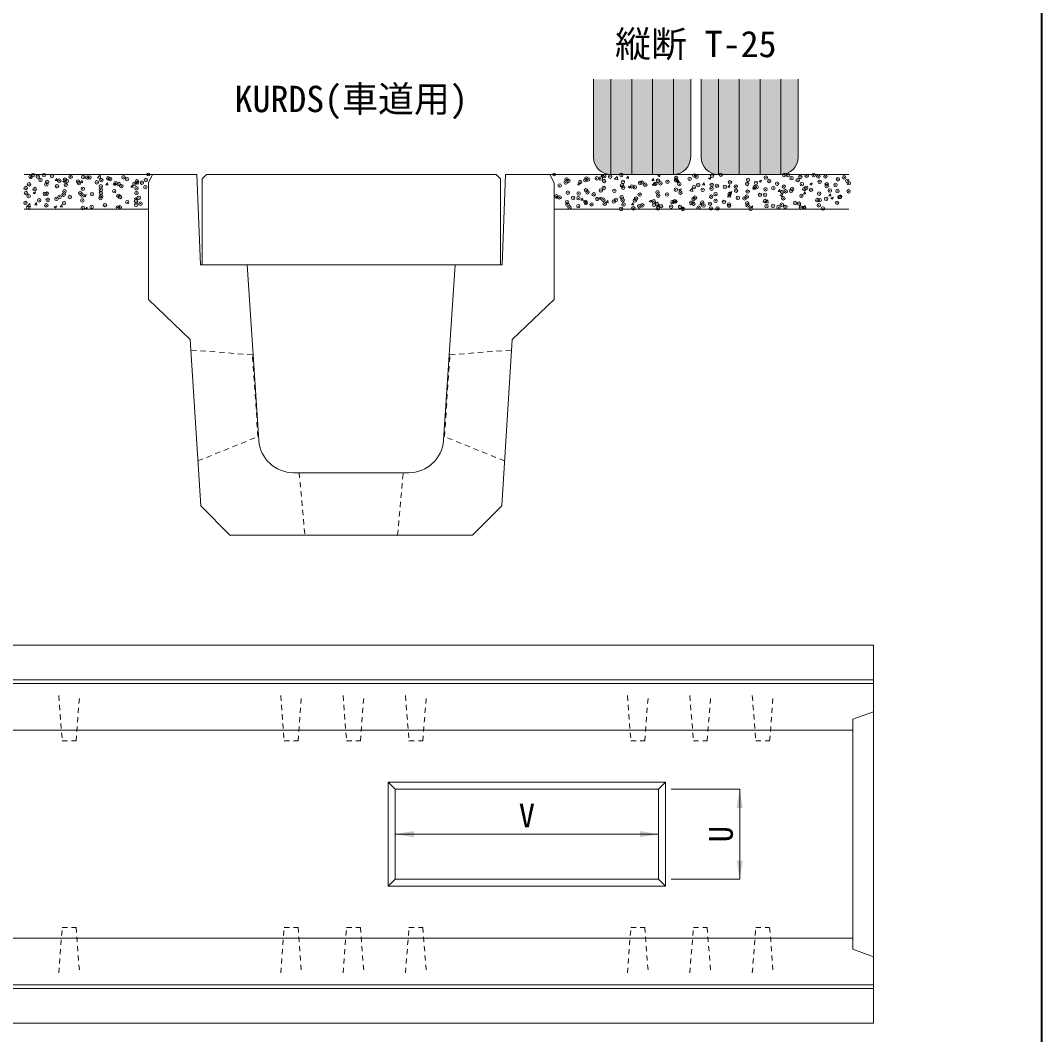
# Model space of a CAD drawing. Units: millimetres, scale not verified. Extents: x -181 to 7884, y -558 to 5422.
# Drawn here: x 2347 to 3819, y 2507 to 3970 of the extents above; entities that cross this region are included whole.
import ezdxf
from ezdxf.enums import TextEntityAlignment as Align

# ---------------------------------------------------------------- set-up
doc = ezdxf.new("R2010")
doc.units = ezdxf.units.MM
doc.header["$LTSCALE"] = 10
doc.header["$PDMODE"] = 32
doc.header["$PDSIZE"] = 5
doc.linetypes.add('USER1', pattern=[1.35, 0.75, -0.6])
for name, color, linetype, lineweight in [('0_2', 7, 'Continuous', 9), ('_0-0_', 3, 'Continuous', 20), ('図枠', 7, 'Continuous', 5), ('寸法線', 7, 'Continuous', 9), ('本体', 2, 'Continuous', 9), ('補助線', 8, 'Continuous', 13), ('ﾊｯﾁﾝｸﾞ', 7, 'Continuous', 5)]:
    doc.layers.add(name, color=color, linetype=linetype, lineweight=lineweight)
doc.styles.add('ＭＳ ゴシック', font='')
doc.styles.get('ＭＳ ゴシック').set_extended_font_data('MS Gothic')

# ---------------------------------------------------------------- blocks, each defined once
blk = doc.blocks.new('filled_arrow')
at = {"color": 0, "linetype": 'Continuous', "lineweight": -2}
blk.add_solid([(7.5, 1.25), (0, 0), (7.5, -1.25)], dxfattribs=at)

msp = doc.modelspace()

# ---------------------------------------------------------------- hatches: boundary and pattern name
at = {"layer": 'ﾊｯﾁﾝｸﾞ'}
for points in [[(3173.4, 3884.91), (3173.4, 3772.41, 0.41421), (3198.4, 3747.41), (3288.4, 3747.41, 0.41421), (3313.4, 3772.41), (3313.4, 3884.91)], [(3468.4, 3884.91), (3328.4, 3884.91), (3328.4, 3772.41, 0.41421), (3353.4, 3747.41), (3443.4, 3747.41, 0.41421), (3468.4, 3772.41)]]:
    msp.add_hatch(color=256, dxfattribs=at).paths.add_polyline_path(points)

# ---------------------------------------------------------------- linework, layer by layer
at = {"layer": '0_2'}
for p, q in [((3173.4, 3772.41), (3173.4, 3884.91)), ((3313.4, 3884.91), (3313.4, 3772.41)), ((3328.4, 3772.41), (3328.4, 3884.91)), ((3468.4, 3884.91), (3468.4, 3772.41)), ((3288.4, 3747.41), (3198.4, 3747.41)), ((3443.4, 3747.41), (3353.4, 3747.41))]:
    msp.add_line(p, q, dxfattribs=at)
at = {"layer": '0_2', "lineweight": 5}
for p, q in [((3198.4, 3747.41), (3198.4, 3884.91)), ((3228.4, 3884.91), (3228.4, 3747.41)), ((3258.4, 3884.91), (3258.4, 3747.41)), ((3288.4, 3747.41), (3288.4, 3884.91)), ((3353.4, 3747.41), (3353.4, 3884.91)), ((3383.4, 3884.91), (3383.4, 3747.41)), ((3413.4, 3884.91), (3413.4, 3747.41)), ((3443.4, 3747.41), (3443.4, 3884.91))]:
    msp.add_line(p, q, dxfattribs=at)
at = {"layer": '0_2', "lineweight": 20}
for p, q in [((2537.41, 3747.41), (2352.22, 3747.41)), ((3110.41, 3747.41), (3541.62, 3747.41))]:
    msp.add_line(p, q, dxfattribs=at)
at = {"layer": '0_2'}
for centre, start, end in [((3198.4, 3772.41), 180, 270), ((3288.4, 3772.41), 270, 0), ((3353.4, 3772.41), 180, 270), ((3443.4, 3772.41), 270, 0)]:
    msp.add_arc(centre, 25, start, end, dxfattribs=at)
at = {"layer": '_0-0_', "color": 2}
for p, q in [((2615.1, 3747.41), (2609.1, 3741.41)), ((2609.1, 3741.41), (2609.1, 3617.41)), ((2615.1, 3747.41), (3033.1, 3747.41)), ((3033.1, 3747.41), (3039.1, 3741.41)), ((3039.1, 3741.41), (3039.1, 3617.41)), ((3039.1, 3617.41), (2609.1, 3617.41))]:
    msp.add_line(p, q, dxfattribs=at)
at = {"layer": '図枠', "lineweight": 40}
msp.add_line((3819.37, 5182.37), (3819.37, -357.63), dxfattribs=at)
at = {"layer": '寸法線'}
for p, q in [((3285.24, 2860.98), (3384.1, 2860.98)), ((3384.1, 2730.98), (3384.1, 2860.98)), ((2887.24, 2842.98), (2887.24, 2795.98)), ((3267.24, 2842.98), (3267.24, 2795.98)), ((2887.24, 2795.98), (3267.24, 2795.98)), ((3285.24, 2730.98), (3384.1, 2730.98))]:
    msp.add_line(p, q, dxfattribs=at)
at = {"layer": '本体', "lineweight": 20}
for p, q in [((2531.41, 3735.41), (2537.41, 3747.41)), ((2601.41, 3747.41), (2537.41, 3747.41)), ((2601.41, 3747.41), (2606.41, 3617.41)), ((3046.41, 3747.41), (3041.41, 3617.41)), ((3110.41, 3747.41), (3046.41, 3747.41)), ((3116.41, 3735.41), (3110.41, 3747.41)), ((2531.41, 3735.41), (2531.41, 3567.41)), ((3116.41, 3735.41), (3116.41, 3567.41)), ((2673.91, 3617.41), (2606.41, 3617.41)), ((2673.91, 3617.41), (2690.8, 3364.08)), ((2973.91, 3617.41), (2957.02, 3364.08)), ((3041.41, 3617.41), (2973.91, 3617.41)), ((2531.41, 3567.41), (2591.91, 3509.41)), ((3116.41, 3567.41), (3055.91, 3509.41)), ((2591.91, 3509.41), (2606.91, 3269.41)), ((3055.91, 3509.41), (3040.91, 3269.41)), ((2907.13, 3317.41), (2740.69, 3317.41)), ((2648.91, 3227.41), (2606.91, 3269.41)), ((2998.91, 3227.41), (3040.91, 3269.41)), ((2998.91, 3227.41), (2648.91, 3227.41)), ((1577.24, 3068.48), (3577.24, 3068.48)), ((3577.24, 3068.48), (3577.24, 2523.48)), ((1562.24, 2945.98), (3547.24, 2945.98)), ((1562.24, 2645.98), (3547.24, 2645.98)), ((1577.24, 2523.48), (3577.24, 2523.48))]:
    msp.add_line(p, q, dxfattribs=at)
at = {"layer": '本体', "linetype": 'USER1'}
for p, q in [((2748.91, 3317.41), (2757.09, 3227.41)), ((2890.73, 3227.41), (2898.91, 3317.41))]:
    msp.add_line(p, q, dxfattribs=at)
at = {"layer": '本体'}
for p, q in [((1577.24, 3018.48), (3577.24, 3018.48)), ((3547.24, 2962.03), (3577.24, 2972.67)), ((3547.24, 2962.03), (3547.24, 2946.21)), ((3547.24, 2945.98), (3547.24, 2645.98)), ((2877.24, 2870.98), (2887.24, 2860.98)), ((2877.24, 2870.98), (2877.24, 2720.98)), ((2877.24, 2870.98), (3277.24, 2870.98)), ((2887.24, 2860.98), (2887.24, 2730.98)), ((2887.24, 2860.98), (3267.24, 2860.98)), ((3267.24, 2860.98), (3277.24, 2870.98)), ((3267.24, 2860.98), (3267.24, 2730.98)), ((3277.24, 2870.98), (3277.24, 2720.98)), ((2877.24, 2720.98), (2887.24, 2730.98)), ((2887.24, 2730.98), (3267.24, 2730.98)), ((3267.24, 2730.98), (3277.24, 2720.98)), ((2877.24, 2720.98), (3277.24, 2720.98)), ((3547.24, 2645.58), (3547.24, 2629.94)), ((3547.24, 2629.94), (3577.24, 2619.3)), ((1577.24, 2573.48), (3577.24, 2573.48))]:
    msp.add_line(p, q, dxfattribs=at)
at = {"layer": '本体', "lineweight": 5}
for p, q in [((1577.24, 3013.48), (3577.24, 3013.48)), ((1577.24, 2578.48), (3577.24, 2578.48))]:
    msp.add_line(p, q, dxfattribs=at)
at = {"layer": '本体', "linetype": 'USER1'}
for points in [[(2602.85, 3334.38), (2689.44, 3369.38), (2681.57, 3487.38), (2592.85, 3494.39)], [(3044.97, 3334.38), (2958.38, 3369.38), (2966.24, 3487.38), (3054.97, 3494.39)], [(2402.24, 2996.04), (2407.24, 2930.45), (2427.24, 2930.45), (2432.24, 2996.04)], [(2722.24, 2996.04), (2727.24, 2930.45), (2747.24, 2930.45), (2752.24, 2996.04)], [(2812.24, 2996.04), (2817.24, 2930.45), (2837.24, 2930.45), (2842.24, 2996.04)], [(2902.24, 2996.04), (2907.24, 2930.45), (2927.24, 2930.45), (2932.24, 2996.04)], [(3222.24, 2996.04), (3227.24, 2930.45), (3247.24, 2930.45), (3252.24, 2996.04)], [(3312.24, 2996.04), (3317.24, 2930.45), (3337.24, 2930.45), (3342.24, 2996.04)], [(3402.24, 2996.04), (3407.24, 2930.45), (3427.24, 2930.45), (3432.24, 2996.04)], [(2402.24, 2595.93), (2407.24, 2661.51), (2427.24, 2661.51), (2432.24, 2595.93)], [(2722.24, 2595.93), (2727.24, 2661.51), (2747.24, 2661.51), (2752.24, 2595.93)], [(2812.24, 2595.93), (2817.24, 2661.51), (2837.24, 2661.51), (2842.24, 2595.93)], [(2902.24, 2595.93), (2907.24, 2661.51), (2927.24, 2661.51), (2932.24, 2595.93)], [(3222.24, 2595.93), (3227.24, 2661.51), (3247.24, 2661.51), (3252.24, 2595.93)], [(3312.24, 2595.93), (3317.24, 2661.51), (3337.24, 2661.51), (3342.24, 2595.93)], [(3402.24, 2595.93), (3407.24, 2661.51), (3427.24, 2661.51), (3432.24, 2595.93)]]:
    msp.add_lwpolyline(points, dxfattribs=at)
at = {"layer": '本体', "lineweight": 20}
for centre, start, end in [((2740.69, 3367.41), 183.81407, 270), ((2907.13, 3367.41), 270, 356.18593)]:
    msp.add_arc(centre, 50, start, end, dxfattribs=at)
at = {"layer": '補助線'}
for p, q in [((2531.41, 3697.41), (2352.22, 3697.41)), ((3116.41, 3697.41), (3541.62, 3697.41))]:
    msp.add_line(p, q, dxfattribs=at)
for centre in [(2531.41, 3747.41), (3116.41, 3747.41)]:
    msp.add_circle(centre, 2, dxfattribs=at)
at = {"layer": 'ﾊｯﾁﾝｸﾞ'}
for p, q in [((2360.6, 3742.17), (2363.05, 3745.09)), ((2360.6, 3742.17), (2363.64, 3741.9)), ((2363.59, 3741.9), (2363.01, 3745.08)), ((2397.04, 3738.98), (2399.49, 3741.9)), ((2400.03, 3738.71), (2399.44, 3741.89)), ((2458.08, 3742.64), (2462.6, 3741.93)), ((2458.09, 3742.62), (2462.05, 3746.74)), ((2462.6, 3741.92), (2462.04, 3746.74)), ((3184.56, 3745.27), (3186.35, 3747.41)), ((3184.56, 3745.27), (3187.59, 3745.01)), ((3187.54, 3745), (3187.1, 3747.41)), ((3203.63, 3740.7), (3208.15, 3740)), ((3203.64, 3740.69), (3207.6, 3744.81)), ((3208.15, 3739.99), (3207.59, 3744.81)), ((3220.99, 3742.09), (3223.44, 3745)), ((3220.99, 3742.08), (3224.03, 3741.82)), ((3223.98, 3741.81), (3223.39, 3744.99)), ((3257.43, 3738.9), (3259.88, 3741.82)), ((3260.42, 3738.62), (3259.83, 3741.81)), ((3265.98, 3746.08), (3269.44, 3747.41)), ((3265.98, 3746.07), (3268.5, 3744.36)), ((3268.5, 3744.36), (3269.53, 3747.41)), ((3338.98, 3742), (3341.51, 3740.29)), ((3338.99, 3742.01), (3342.55, 3743.38)), ((3341.51, 3740.29), (3342.54, 3743.36)), ((2397.04, 3738.98), (2400.08, 3738.72)), ((2407.86, 3737.6), (2410.39, 3735.89)), ((2407.87, 3737.61), (2411.43, 3738.98)), ((2410.39, 3735.89), (2411.42, 3738.96)), ((2433.48, 3735.8), (2435.93, 3738.71)), ((2433.48, 3735.79), (2436.51, 3735.53)), ((2436.47, 3735.52), (2435.88, 3738.7)), ((2469.92, 3732.61), (2472.36, 3735.53)), ((2469.92, 3732.61), (2472.95, 3732.34)), ((2472.9, 3732.33), (2472.32, 3735.52)), ((2480.87, 3733.53), (2483.4, 3731.82)), ((2480.88, 3733.54), (2484.44, 3734.91)), ((2483.4, 3731.82), (2484.43, 3734.89)), ((2506.35, 3729.42), (2508.8, 3732.34)), ((2506.35, 3729.42), (2509.39, 3729.15)), ((2509.34, 3729.14), (2508.75, 3732.33)), ((2512.3, 3734.23), (2516.82, 3733.53)), ((2512.31, 3734.21), (2516.26, 3738.33)), ((2516.81, 3733.51), (2516.25, 3738.33)), ((3150.29, 3733.77), (3153.85, 3735.13)), ((3150.29, 3733.75), (3152.81, 3732.04)), ((3152.81, 3732.05), (3153.84, 3735.11)), ((3223.29, 3729.68), (3225.82, 3727.98)), ((3223.3, 3729.7), (3226.86, 3731.06)), ((3225.82, 3727.98), (3226.85, 3731.05)), ((3257.43, 3738.9), (3260.47, 3738.63)), ((3257.85, 3732.3), (3262.37, 3731.6)), ((3257.86, 3732.28), (3261.81, 3736.4)), ((3262.37, 3731.58), (3261.8, 3736.4)), ((3293.87, 3735.71), (3296.32, 3738.63)), ((3293.87, 3735.71), (3296.9, 3735.44)), ((3296.85, 3735.43), (3296.27, 3738.62)), ((3296.3, 3725.61), (3298.83, 3723.91)), ((3296.31, 3725.63), (3299.86, 3726.99)), ((3298.83, 3723.91), (3299.86, 3726.98)), ((3312.07, 3723.87), (3316.03, 3728)), ((3316.58, 3723.17), (3316.02, 3727.99)), ((3330.3, 3732.52), (3332.75, 3735.44)), ((3330.3, 3732.52), (3333.34, 3732.26)), ((3333.29, 3732.25), (3332.7, 3735.43)), ((3366.74, 3729.33), (3369.19, 3732.25)), ((3366.74, 3729.33), (3369.78, 3729.07)), ((3369.73, 3729.06), (3369.14, 3732.24)), ((3403.18, 3726.15), (3405.63, 3729.07)), ((3403.18, 3726.15), (3406.21, 3725.88)), ((3406.16, 3725.87), (3405.58, 3729.05)), ((3411.99, 3737.93), (3414.52, 3736.22)), ((3412, 3737.95), (3415.55, 3739.31)), ((3414.52, 3736.22), (3415.55, 3739.29)), ((3439.62, 3722.96), (3442.06, 3725.88)), ((3442.6, 3722.68), (3442.01, 3725.87)), ((3484.99, 3733.86), (3487.52, 3732.16)), ((3485, 3733.88), (3488.56, 3735.24)), ((3487.52, 3732.16), (3488.55, 3735.23)), ((2365.18, 3721.21), (2367.71, 3719.51)), ((2365.19, 3721.23), (2368.75, 3722.59)), ((2367.71, 3719.51), (2368.74, 3722.58)), ((2438.19, 3717.16), (2441.75, 3718.53)), ((2438.19, 3717.14), (2440.71, 3715.44)), ((2440.71, 3715.44), (2441.74, 3718.51)), ((2511.19, 3713.08), (2513.72, 3711.37)), ((2511.2, 3713.09), (2514.76, 3714.46)), ((2513.72, 3711.37), (2514.75, 3714.44)), ((3118.73, 3713.44), (3121.18, 3716.36)), ((3118.73, 3713.44), (3121.77, 3713.17)), ((3121.72, 3713.16), (3121.13, 3716.35)), ((3155.17, 3710.25), (3157.62, 3713.17)), ((3158.16, 3709.97), (3157.57, 3713.16)), ((3180.61, 3713.3), (3183.14, 3711.59)), ((3180.62, 3713.31), (3184.17, 3714.68)), ((3183.14, 3711.59), (3184.17, 3714.66)), ((3253.62, 3709.24), (3257.18, 3710.61)), ((3256.14, 3707.52), (3257.17, 3710.59)), ((3312.07, 3723.89), (3316.58, 3723.19)), ((3366.28, 3715.48), (3370.8, 3714.78)), ((3366.29, 3715.46), (3370.25, 3719.59)), ((3369.3, 3721.54), (3371.83, 3719.84)), ((3369.31, 3721.56), (3372.87, 3722.93)), ((3370.8, 3714.76), (3370.24, 3719.59)), ((3371.83, 3719.84), (3372.86, 3722.91)), ((3420.51, 3707.05), (3424.46, 3711.18)), ((3425.01, 3706.35), (3424.45, 3711.18)), ((3439.62, 3722.96), (3442.65, 3722.69)), ((3442.31, 3717.48), (3444.84, 3715.77)), ((3442.32, 3717.49), (3445.88, 3718.86)), ((3444.84, 3715.77), (3445.87, 3718.84)), ((3476.05, 3719.77), (3478.5, 3722.69)), ((3476.05, 3719.77), (3479.09, 3719.5)), ((3479.04, 3719.49), (3478.45, 3722.68)), ((3512.49, 3716.58), (3514.94, 3719.5)), ((3512.49, 3716.58), (3515.53, 3716.32)), ((3515.47, 3716.31), (3514.89, 3719.49)), ((3515.32, 3713.41), (3517.84, 3711.7)), ((3515.33, 3713.42), (3518.88, 3714.79)), ((3517.84, 3711.7), (3518.87, 3714.77)), ((2356.39, 3701.54), (2360.35, 3705.67)), ((2356.39, 3701.56), (2360.9, 3700.86)), ((2360.9, 3700.84), (2360.34, 3705.67)), ((2367.65, 3703.96), (2370.1, 3706.88)), ((2367.65, 3703.96), (2370.69, 3703.69)), ((2370.64, 3703.68), (2370.05, 3706.87)), ((2395.5, 3700.76), (2398.03, 3699.05)), ((2395.51, 3700.78), (2399.07, 3702.14)), ((2398.03, 3699.05), (2399.06, 3702.12)), ((2404.09, 3700.77), (2406.54, 3703.69)), ((2404.09, 3700.77), (2407.13, 3700.5)), ((2407.08, 3700.5), (2406.49, 3703.68)), ((2440.53, 3697.58), (2442.98, 3700.5)), ((2440.53, 3697.58), (2442.5, 3697.41)), ((2443.5, 3697.41), (2442.93, 3700.49)), ((2470.35, 3697.41), (2472.07, 3698.07)), ((2471.85, 3697.41), (2472.07, 3698.06)), ((3139.19, 3697.41), (3141.49, 3698.29)), ((3141.19, 3697.41), (3141.48, 3698.28)), ((3155.17, 3710.25), (3158.2, 3709.98)), ((3191.61, 3707.06), (3194.05, 3709.98)), ((3191.61, 3707.06), (3194.64, 3706.8)), ((3194.59, 3706.79), (3194, 3709.97)), ((3228.04, 3703.87), (3230.49, 3706.79)), ((3228.04, 3703.87), (3231.08, 3703.61)), ((3231.03, 3703.6), (3230.44, 3706.78)), ((3253.62, 3709.23), (3256.14, 3707.52)), ((3264.48, 3700.69), (3266.93, 3703.61)), ((3264.48, 3700.69), (3267.52, 3700.42)), ((3267.47, 3700.41), (3266.88, 3703.59)), ((3300.92, 3697.5), (3303.37, 3700.42)), ((3300.92, 3697.5), (3301.92, 3697.41)), ((3303.87, 3697.41), (3303.32, 3700.41)), ((3326.62, 3705.16), (3329.15, 3703.45)), ((3326.63, 3705.18), (3330.19, 3706.54)), ((3329.15, 3703.46), (3330.18, 3706.52)), ((3399.63, 3701.09), (3402.15, 3699.39)), ((3399.64, 3701.11), (3403.19, 3702.47)), ((3402.15, 3699.39), (3403.18, 3702.46)), ((3420.5, 3707.07), (3425.02, 3706.37)), ((3473.61, 3697.41), (3476.2, 3698.4)), ((3474.71, 3698.66), (3479.23, 3697.96)), ((3474.72, 3698.65), (3478.68, 3702.77)), ((3475.86, 3697.41), (3476.19, 3698.39)), ((3479.23, 3697.94), (3478.67, 3702.77))]:
    msp.add_line(p, q, dxfattribs=at)
for p in [(2361.66, 3744.06), (2365.14, 3746.54), (2372.06, 3744.25), (2375.85, 3739.71), (2380.9, 3746.6), (2392.26, 3745.39), (2402.97, 3738.57), (2411.12, 3740.05), (2413.85, 3738.19), (2419.37, 3744.25), (2437.51, 3743.85), (2443.48, 3743.27), (2446.49, 3743.1), (2463.66, 3739.22), (2473.61, 3741.96), (2476.37, 3740.89), (2495.61, 3743.42), (2500.73, 3740.81), (2515.02, 3737.58), (2527.85, 3739.66), (3134.34, 3740.42), (3136.94, 3738.13), (3161.46, 3739.27), (3163.03, 3741.71), (3165.31, 3740.21), (3178.03, 3741.88), (3183.83, 3741.75), (3188.57, 3738.12), (3188.69, 3744.96), (3197.27, 3744.41), (3213.45, 3746.83), (3266.2, 3738.68), (3292.1, 3739.23), (3292.58, 3742.49), (3292.75, 3738.71), (3311.99, 3741.24), (3318.66, 3746.07), (3321.73, 3744.31), (3344.07, 3745.46), (3356.79, 3747.14), (3396.17, 3739.8), (3421.83, 3743.05), (3426.7, 3738.07), (3448.22, 3746.86), (3453.46, 3746.81), (3458.78, 3742.29), (3467.76, 3739.43), (3471.5, 3743.96), (3480.57, 3745.67), (3490.74, 3746.5), (3497.39, 3744.51), (3507.69, 3744.52), (3525.73, 3740.58), (3534.81, 3743.37), (3539.19, 3738.44), (2354.6, 3728.01), (2359.38, 3733.22), (2367.54, 3726.56), (2384.23, 3733.1), (2385.46, 3736.79), (2399.62, 3730.79), (2410.51, 3723.14), (2412.34, 3732.46), (2430.09, 3737.42), (2431.57, 3734.99), (2436.89, 3726.94), (2457.2, 3736.28), (2462.88, 3725.49), (2462.97, 3730.52), (2482.25, 3723.39), (2484.32, 3735.13), (2488.63, 3733.77), (2492.51, 3730.58), (2511.44, 3733.99), (2514.33, 3727.61), (2522.13, 3735.66), (2527.05, 3729.29), (3124.57, 3731.58), (3133.23, 3735.98), (3154.2, 3736.66), (3162.41, 3724.79), (3183.91, 3724.38), (3188.07, 3728.05), (3203.23, 3723.97), (3214.45, 3731.86), (3215.69, 3736.98), (3215.99, 3728.6), (3228.71, 3730.28), (3232.85, 3729.06), (3240.54, 3735.43), (3242.81, 3735.83), (3247.95, 3732.81), (3262.48, 3734.14), (3269.93, 3734.69), (3280.03, 3737.03), (3291.96, 3725.58), (3297.05, 3733.54), (3318.05, 3729.16), (3324.16, 3732.4), (3330.7, 3725.43), (3343.42, 3727.1), (3343.7, 3732.41), (3351.28, 3731.25), (3362.66, 3729.64), (3370.09, 3736.22), (3378.4, 3730.1), (3378.88, 3724.17), (3394.74, 3733.86), (3395.55, 3722.89), (3405.52, 3728.96), (3407.46, 3735.53), (3408.51, 3729.26), (3421.21, 3726.14), (3432.64, 3727.81), (3438.14, 3734.34), (3447.6, 3729.95), (3450.31, 3723.19), (3458.14, 3723.93), (3459.76, 3726.67), (3473.68, 3733.52), (3477.38, 3726.46), (3479.93, 3728.27), (3486.87, 3725.52), (3499.34, 3736.78), (3509.46, 3730.68), (3509.56, 3733.36), (3513.99, 3724.38), (3522.18, 3732.36), (3525.11, 3723.67), (3541.11, 3723.23), (3541.42, 3734.89), (2355.03, 3720.72), (2358.76, 3716.31), (2374, 3710.24), (2382.15, 3719.57), (2384.85, 3719.88), (2386.25, 3710.75), (2398.97, 3712.42), (2403.63, 3715.32), (2409.27, 3718.42), (2418.21, 3714.96), (2433.25, 3720.41), (2436.27, 3710.03), (2436.39, 3717.28), (2450.29, 3719.18), (2462.36, 3713.61), (2463.01, 3720.85), (2463.5, 3716.13), (2488.02, 3716.86), (2490.62, 3714.99), (2513.69, 3709.25), (2514.4, 3720.67), (2517.74, 3713.84), (3119.87, 3715.95), (3124.45, 3714.46), (3136.33, 3721.22), (3143.98, 3713.8), (3151.56, 3713.31), (3151.95, 3720.17), (3164.67, 3721.85), (3173.6, 3718.89), (3178.68, 3712.17), (3187.45, 3711.14), (3202.62, 3708.57), (3205.8, 3711.02), (3213.84, 3714.94), (3215.34, 3710.24), (3232.92, 3709.87), (3234.58, 3712.77), (3239.92, 3718.52), (3260.04, 3708.73), (3265.58, 3721.77), (3266.66, 3717), (3279.38, 3718.67), (3290.01, 3708.92), (3291.34, 3708.67), (3298.62, 3721.2), (3317.43, 3712.25), (3319.63, 3714), (3343.09, 3715.5), (3349.26, 3719.09), (3349.3, 3709.6), (3369.47, 3719.31), (3381.38, 3713.82), (3391.06, 3713.02), (3394.1, 3715.5), (3413.34, 3718.03), (3420.6, 3709.23), (3420.68, 3718.1), (3445.42, 3722.25), (3446.98, 3713.04), (3473.06, 3716.61), (3496.09, 3710.65), (3498.72, 3719.87), (3499.34, 3710.5), (3508.81, 3712.32), (3528.05, 3714.86), (3528.96, 3715.58), (2354.17, 3706.53), (2358.15, 3699.4), (2384.23, 3702.97), (2409.89, 3706.22), (2436.93, 3699.14), (2449.65, 3700.82), (2468.89, 3703.35), (2487.4, 3699.95), (2490.41, 3700.27), (2500.97, 3707.57), (2513.78, 3703.76), (2520.03, 3705.35), (3135.16, 3707.63), (3135.71, 3704.31), (3138.59, 3700.14), (3151.3, 3701.81), (3161.79, 3707.88), (3162.27, 3706.49), (3170.54, 3704.34), (3189.39, 3705.34), (3213.22, 3698.03), (3216.51, 3704.2), (3230.76, 3698.75), (3239.3, 3701.61), (3243.63, 3703.05), (3260.38, 3703.83), (3264.96, 3704.86), (3266.02, 3698.64), (3270.75, 3701.91), (3285.26, 3701.17), (3287.15, 3707.58), (3297.87, 3700.76), (3302.18, 3697.76), (3314.27, 3706.44), (3317.34, 3705.39), (3324.98, 3699.61), (3330.06, 3707.07), (3331.81, 3702.85), (3341.39, 3705.29), (3342.47, 3698.59), (3352.1, 3698.47), (3361.43, 3707.93), (3368.51, 3704.15), (3368.85, 3702.4), (3394.94, 3705.98), (3395.63, 3703), (3399.97, 3697.99), (3422.74, 3701.85), (3432.06, 3702.22), (3440.08, 3700.33), (3444.77, 3703.89), (3449.86, 3700.71), (3464.01, 3706.42), (3469.71, 3705.41), (3472.45, 3699.7), (3476.98, 3699.56), (3498.11, 3702.95), (3504.1, 3698.42), (3524.49, 3706.76)]:
    msp.add_point(p, dxfattribs=at)

# ---------------------------------------------------------------- block references
at = {"layer": '寸法線', "xscale": 3.6, "yscale": 3.6}
for p, rotation in [((3384.1, 2860.98), 270), ((3267.24, 2795.98), 180), ((3384.1, 2730.98), 90)]:
    msp.add_blockref('filled_arrow', p, dxfattribs=dict(at, rotation=rotation))
msp.add_blockref('filled_arrow', (2887.24, 2795.98), dxfattribs=at)

# ---------------------------------------------------------------- texts
at = {"layer": '0_2', "style": 'ＭＳ ゴシック'}
msp.add_text('縦断 T-25', height=37.98, dxfattribs=at).set_placement((3204.35, 3954.73), align=Align.TOP_LEFT)
msp.add_text('KURDS(車道用)', height=37.98, dxfattribs=at).set_placement((2823.91, 3856.45), align=Align.MIDDLE_CENTER)
at = {"layer": '寸法線', "style": 'ＭＳ ゴシック'}
msp.add_text('V', height=34.18, dxfattribs=at).set_placement((3077.24, 2822.98), align=Align.MIDDLE_CENTER)
msp.add_text('U', height=34.18, rotation=90, dxfattribs=at).set_placement((3357.1, 2795.98), align=Align.MIDDLE_CENTER)

doc.saveas('drawing.dxf')
